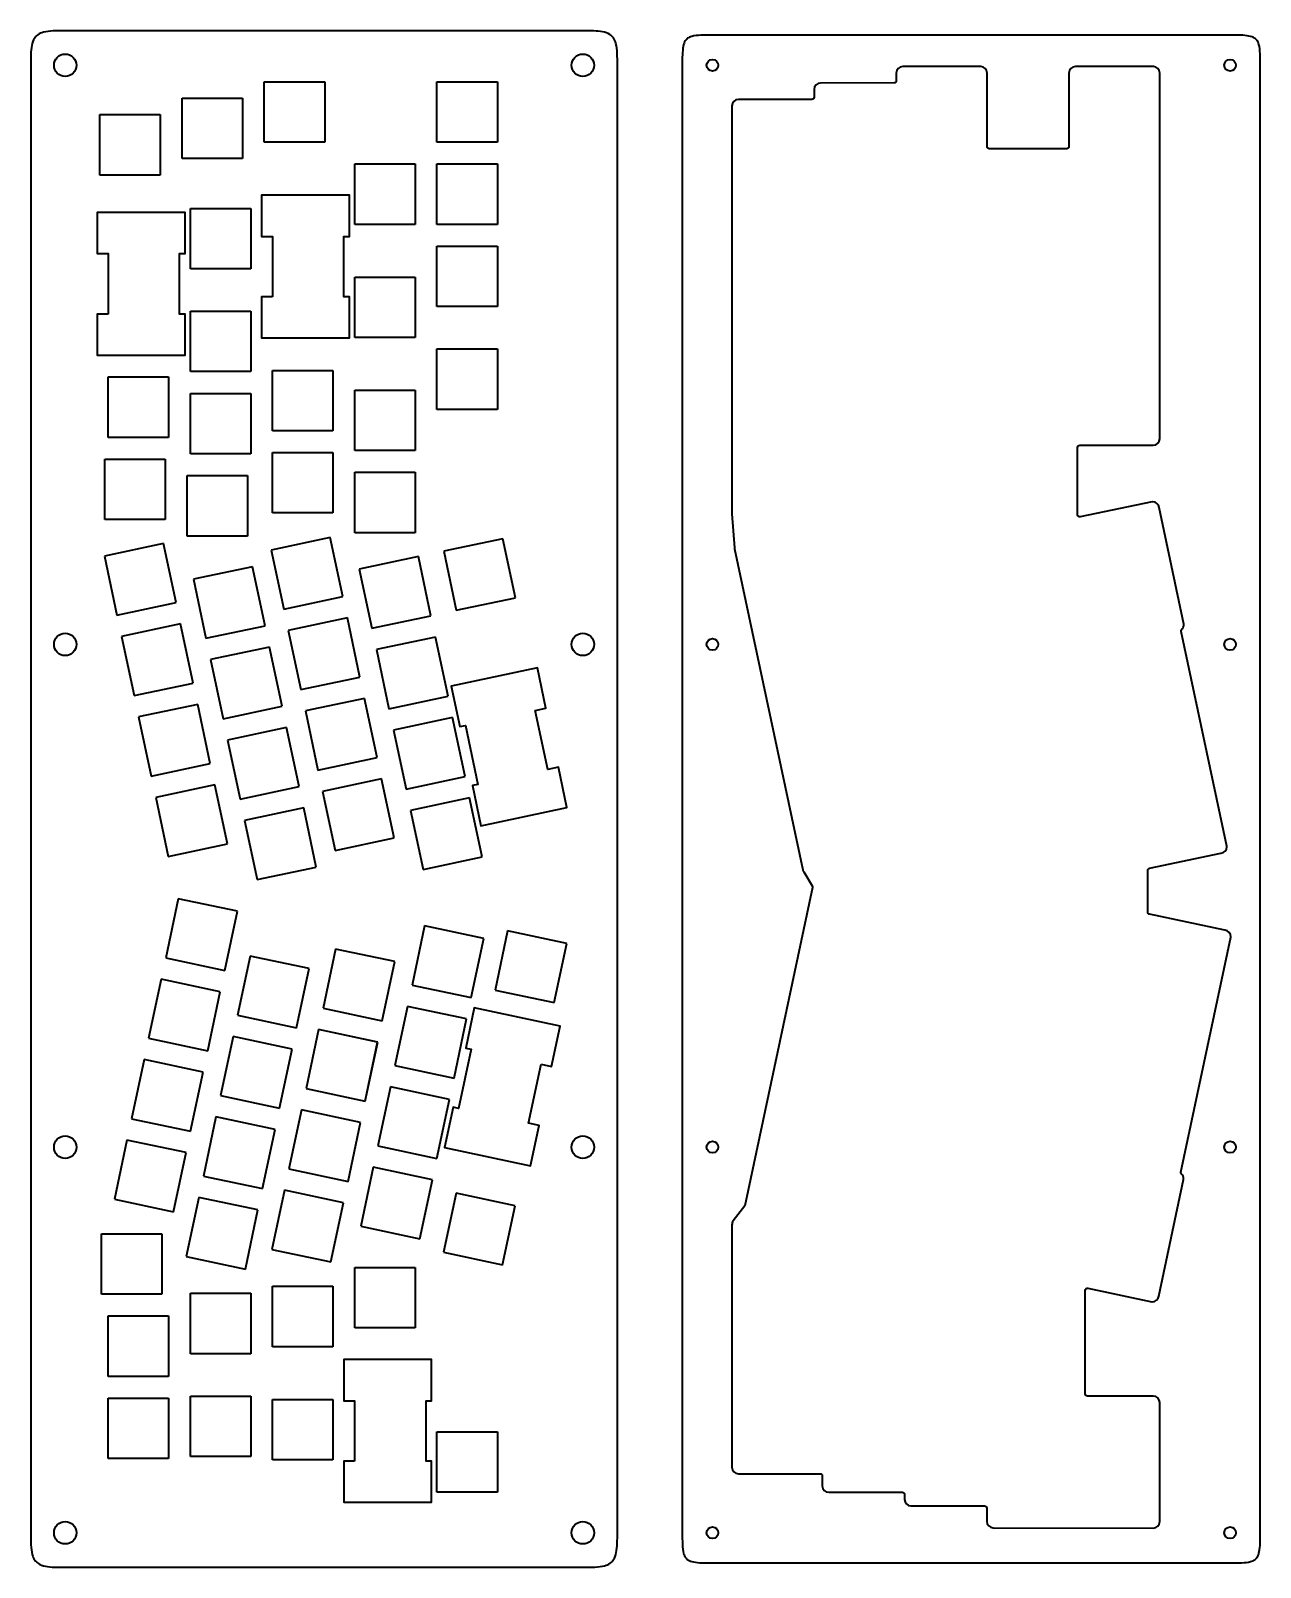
# Model space of a CAD drawing. Header units: millimetres. Extents: x -143 to 594, y -331 to 29.
# Drawn here: x 309 to 593.9, y -329.2 to 26.8 of the extents above; entities that cross this region are included whole.
import ezdxf

# ---------------------------------------------------------------- set-up
doc = ezdxf.new("R2010")
doc.units = ezdxf.units.MM
doc.header["$MEASUREMENT"] = 0
doc.layers.add('mount', color=7, linetype='Continuous', lineweight=0)
doc.layers.add('top', color=7, linetype='Continuous', lineweight=0)

# ---------------------------------------------------------------- blocks, each defined once
blk = doc.blocks.new('Block_12')
at = {"layer": 'mount', "color": 250, "lineweight": 35, "true_color": 0x231815}
for centre in [(316.97, 18.77), (436.93, 18.77), (316.97, -115.4), (436.93, -115.4), (316.97, -231.88), (436.93, -231.88), (316.97, -321.23), (436.93, -321.23)]:
    blk.add_circle(centre, 2.6, dxfattribs=at)
blk = doc.blocks.new('Block_13')
at = {"layer": 'mount', "color": 250, "lineweight": 35, "true_color": 0x231815}
for centre in [(316.97, 18.77), (436.93, 18.77), (316.97, -115.4), (436.93, -115.4), (316.97, -231.88), (436.93, -231.88), (316.97, -321.23), (436.93, -321.23)]:
    blk.add_circle(centre, 2.6, dxfattribs=at)
blk = doc.blocks.new('Block_15')
at = {"layer": 'mount', "color": 250, "lineweight": 35, "true_color": 0x231815}
for points in [[(365.01, -34.88), (362.49, -34.88), (362.49, -44.41), (382.86, -44.41), (382.86, -34.88), (381.56, -34.88), (381.56, -20.88), (382.86, -20.88), (382.86, -11.36), (362.49, -11.36), (362.49, -20.88), (365.01, -20.88)], [(326.92, -38.86), (324.4, -38.86), (324.4, -48.39), (344.77, -48.39), (344.77, -38.86), (343.47, -38.86), (343.47, -24.86), (344.77, -24.86), (344.78, -15.34), (324.4, -15.34), (324.4, -24.86), (326.92, -24.86)], [(425.89, -130.71), (428.36, -130.19), (426.38, -120.87), (406.44, -125.11), (408.42, -134.43), (409.7, -134.16), (412.61, -147.85), (411.33, -148.12), (413.31, -157.44), (433.25, -153.2), (431.27, -143.88), (428.8, -144.41)], [(427.23, -212.66), (429.7, -213.18), (431.68, -203.87), (411.75, -199.63), (409.77, -208.95), (411.04, -209.22), (408.13, -222.91), (406.86, -222.64), (404.87, -231.96), (424.81, -236.19), (426.79, -226.88), (424.32, -226.35)], [(384.04, -304.63), (381.52, -304.63), (381.51, -314.16), (401.89, -314.16), (401.89, -304.63), (400.59, -304.63), (400.59, -290.63), (401.89, -290.63), (401.89, -281.11), (381.52, -281.11), (381.52, -290.63), (384.04, -290.63)]]:
    blk.add_lwpolyline(points, close=True, dxfattribs=at)
blk = doc.blocks.new('Block_16')
at = {"layer": 'mount', "color": 250, "lineweight": 35, "true_color": 0x231815}
for p, q in [((363.1, 0.95), (363.1, 14.95)), ((363.1, 14.95), (377.1, 14.95)), ((377.1, 14.95), (377.1, 0.95)), ((403.11, 0.95), (403.11, 14.95)), ((403.11, 14.95), (417.11, 14.95)), ((417.11, 14.95), (417.11, 0.95)), ((344.05, -2.86), (344.05, 11.14)), ((344.05, 11.14), (358.05, 11.14)), ((358.05, 11.14), (358.05, -2.86)), ((325, -6.67), (325, 7.33)), ((325, 7.33), (339, 7.33)), ((339, 7.33), (339, -6.67)), ((377.1, 0.95), (363.1, 0.95)), ((417.11, 0.95), (403.11, 0.95)), ((358.05, -2.86), (344.05, -2.86)), ((339, -6.67), (325, -6.67)), ((384.06, -18.1), (384.06, -4.1)), ((384.06, -4.1), (398.06, -4.1)), ((398.06, -4.1), (398.06, -18.1)), ((403.11, -18.1), (403.11, -4.1)), ((403.11, -4.1), (417.11, -4.1)), ((417.11, -4.1), (417.11, -18.1)), ((345.96, -28.38), (345.96, -14.39)), ((345.96, -14.39), (359.96, -14.39)), ((359.96, -14.39), (359.96, -28.38)), ((398.06, -18.1), (384.06, -18.1)), ((417.11, -18.1), (403.11, -18.1)), ((403.11, -37.15), (403.11, -23.15)), ((403.11, -23.15), (417.11, -23.15)), ((417.11, -23.15), (417.11, -37.15)), ((359.96, -28.38), (345.96, -28.38)), ((384.06, -44.29), (384.06, -30.29)), ((384.06, -30.29), (398.06, -30.29)), ((398.06, -30.29), (398.06, -44.29)), ((345.96, -52.2), (345.96, -38.2)), ((345.96, -38.2), (359.96, -38.2)), ((359.96, -38.2), (359.96, -52.2)), ((417.11, -37.15), (403.11, -37.15)), ((398.06, -44.29), (384.06, -44.29)), ((403.11, -60.96), (403.11, -46.96)), ((403.11, -46.96), (417.11, -46.96)), ((417.11, -46.96), (417.11, -60.96)), ((359.96, -52.2), (345.96, -52.2)), ((365.01, -65.91), (365.01, -51.91)), ((365.01, -51.91), (379.01, -51.91)), ((379.01, -51.91), (379.01, -65.91)), ((326.91, -67.44), (326.91, -53.44)), ((326.91, -53.44), (340.91, -53.44)), ((340.91, -53.44), (340.91, -67.44)), ((384.06, -70.49), (384.06, -56.48)), ((384.06, -56.48), (398.06, -56.48)), ((398.06, -56.48), (398.06, -70.49)), ((345.96, -71.25), (345.96, -57.25)), ((345.96, -57.25), (359.96, -57.25)), ((359.96, -57.25), (359.96, -71.25)), ((417.11, -60.96), (403.11, -60.96)), ((340.91, -67.44), (326.91, -67.44)), ((379.01, -65.91), (365.01, -65.91)), ((365.01, -84.96), (365.01, -70.96)), ((365.01, -70.96), (379.01, -70.96)), ((379.01, -70.96), (379.01, -84.96)), ((398.06, -70.49), (384.06, -70.49)), ((326.14, -86.49), (326.14, -72.49)), ((326.14, -72.49), (340.14, -72.49)), ((340.14, -72.49), (340.14, -86.49)), ((359.96, -71.25), (345.96, -71.25)), ((345.19, -90.3), (345.19, -76.3)), ((345.19, -76.3), (359.19, -76.3)), ((359.19, -76.3), (359.19, -90.3)), ((384.06, -89.54), (384.06, -75.53)), ((384.06, -75.53), (398.06, -75.53)), ((398.06, -75.53), (398.06, -89.54)), ((379.01, -84.96), (365.01, -84.96)), ((340.14, -86.49), (326.14, -86.49)), ((359.19, -90.3), (345.19, -90.3)), ((398.06, -89.54), (384.06, -89.54)), ((325.38, -265.94), (325.38, -251.94)), ((325.38, -251.94), (339.38, -251.94)), ((339.38, -251.94), (339.38, -265.94)), ((384.06, -273.75), (384.06, -259.75)), ((384.06, -259.75), (398.06, -259.75)), ((398.06, -259.75), (398.06, -273.75)), ((339.38, -265.94), (325.38, -265.94)), ((345.96, -279.75), (345.96, -265.75)), ((345.96, -265.75), (359.96, -265.75)), ((359.96, -265.75), (359.96, -279.75)), ((365.01, -278.13), (365.01, -264.13)), ((365.01, -264.13), (379.01, -264.13)), ((379.01, -264.13), (379.01, -278.13)), ((326.91, -284.99), (326.91, -270.99)), ((326.91, -270.99), (340.91, -270.99)), ((340.91, -270.99), (340.91, -284.99)), ((398.06, -273.75), (384.06, -273.75)), ((359.96, -279.75), (345.96, -279.75)), ((379.01, -278.13), (365.01, -278.13)), ((340.91, -284.99), (326.91, -284.99)), ((326.91, -304.04), (326.91, -290.04)), ((326.91, -290.04), (340.91, -290.04)), ((340.91, -290.04), (340.91, -304.04)), ((345.96, -303.56), (345.96, -289.56)), ((345.96, -289.56), (359.96, -289.56)), ((359.96, -289.56), (359.96, -303.56)), ((365.01, -304.32), (365.01, -290.32)), ((365.01, -290.32), (379.01, -290.32)), ((379.01, -290.32), (379.01, -304.32)), ((403.11, -311.85), (403.11, -297.85)), ((403.11, -297.85), (417.11, -297.85)), ((417.11, -297.85), (417.11, -311.85)), ((340.91, -304.04), (326.91, -304.04)), ((359.96, -303.56), (345.96, -303.56)), ((379.01, -304.32), (365.01, -304.32)), ((417.11, -311.85), (403.11, -311.85))]:
    blk.add_line(p, q, dxfattribs=at)
blk = doc.blocks.new('Block_17')
at = {"layer": 'mount', "color": 250, "lineweight": 35, "true_color": 0x231815}
for p, q in [((343.17, -174.34), (340.25, -188.04)), ((356.86, -177.25), (343.17, -174.34)), ((353.95, -190.95), (356.86, -177.25)), ((400.26, -180.63), (397.34, -194.33)), ((413.95, -183.54), (400.26, -180.63)), ((411.04, -197.24), (413.95, -183.54)), ((419.48, -181.8), (416.57, -195.49)), ((433.18, -184.71), (419.48, -181.8)), ((430.27, -198.4), (433.18, -184.71)), ((340.25, -188.04), (353.95, -190.95)), ((359.82, -187.62), (356.91, -201.31)), ((373.51, -190.53), (359.82, -187.62)), ((379.64, -185.99), (376.73, -199.68)), ((393.34, -188.9), (379.64, -185.99)), ((370.6, -204.22), (373.51, -190.53)), ((390.43, -202.59), (393.34, -188.9)), ((339.2, -192.98), (336.29, -206.67)), ((352.9, -195.89), (339.2, -192.98)), ((397.34, -194.33), (411.04, -197.24)), ((416.57, -195.49), (430.27, -198.4)), ((349.99, -209.58), (352.9, -195.89)), ((396.29, -199.27), (393.38, -212.96)), ((409.99, -202.18), (396.29, -199.27)), ((356.91, -201.31), (370.6, -204.22)), ((376.73, -199.68), (390.43, -202.59)), ((407.08, -215.87), (409.99, -202.18)), ((355.86, -206.25), (352.95, -219.95)), ((369.55, -209.16), (355.86, -206.25)), ((375.68, -204.62), (372.77, -218.32)), ((389.37, -207.53), (375.68, -204.62)), ((336.29, -206.67), (349.99, -209.58)), ((366.64, -222.86), (369.55, -209.16)), ((386.46, -221.23), (389.37, -207.53)), ((335.24, -211.61), (332.33, -225.3)), ((348.94, -214.52), (335.24, -211.61)), ((393.38, -212.96), (407.08, -215.87)), ((346.03, -228.21), (348.94, -214.52)), ((352.95, -219.95), (366.64, -222.86)), ((372.77, -218.32), (386.46, -221.23)), ((392.34, -217.9), (389.42, -231.6)), ((406.03, -220.81), (392.34, -217.9)), ((371.72, -223.26), (368.81, -236.95)), ((385.41, -226.17), (371.72, -223.26)), ((403.12, -234.51), (406.03, -220.81)), ((332.33, -225.3), (346.03, -228.21)), ((351.9, -224.89), (348.99, -238.58)), ((365.59, -227.8), (351.9, -224.89)), ((362.68, -241.49), (365.59, -227.8)), ((382.5, -239.86), (385.41, -226.17)), ((331.28, -230.24), (328.37, -243.94)), ((344.98, -233.15), (331.28, -230.24)), ((342.07, -246.85), (344.98, -233.15)), ((389.42, -231.6), (403.12, -234.51)), ((368.81, -236.95), (382.5, -239.86)), ((388.37, -236.53), (385.46, -250.23)), ((402.07, -239.44), (388.37, -236.53)), ((348.99, -238.58), (362.68, -241.49)), ((367.76, -241.89), (364.85, -255.58)), ((381.45, -244.8), (367.76, -241.89)), ((399.16, -253.14), (402.07, -239.44)), ((328.37, -243.94), (342.07, -246.85)), ((347.94, -243.52), (345.03, -257.21)), ((361.63, -246.43), (347.94, -243.52)), ((378.54, -258.49), (381.45, -244.8)), ((407.54, -242.56), (404.63, -256.25)), ((421.24, -245.47), (407.54, -242.56)), ((418.33, -259.16), (421.24, -245.47)), ((358.72, -260.12), (361.63, -246.43)), ((385.46, -250.23), (399.16, -253.14)), ((364.85, -255.58), (378.54, -258.49)), ((404.63, -256.25), (418.33, -259.16)), ((345.03, -257.21), (358.72, -260.12))]:
    blk.add_line(p, q, dxfattribs=at)
blk = doc.blocks.new('Block_18')
at = {"layer": 'mount', "color": 250, "lineweight": 35, "true_color": 0x231815}
for p, q in [((339.74, -92.04), (326.05, -94.95)), ((342.65, -105.73), (339.74, -92.04)), ((378.4, -90.64), (364.7, -93.55)), ((381.31, -104.33), (378.4, -90.64)), ((418.38, -90.91), (404.68, -93.82)), ((421.29, -104.6), (418.38, -90.91)), ((326.05, -94.95), (328.96, -108.64)), ((364.7, -93.55), (367.61, -107.24)), ((398.81, -95.06), (385.12, -97.98)), ((401.72, -108.76), (398.81, -95.06)), ((404.68, -93.82), (407.6, -107.51)), ((360.36, -97.4), (346.66, -100.31)), ((363.27, -111.09), (360.36, -97.4)), ((385.12, -97.98), (388.03, -111.67)), ((346.66, -100.31), (349.57, -114)), ((328.96, -108.64), (342.65, -105.73)), ((367.61, -107.24), (381.31, -104.33)), ((407.6, -107.51), (421.29, -104.6)), ((382.36, -109.27), (368.66, -112.18)), ((385.27, -122.97), (382.36, -109.27)), ((388.03, -111.67), (401.72, -108.76)), ((343.7, -110.67), (330.01, -113.58)), ((330.01, -113.58), (332.92, -127.28)), ((346.61, -124.37), (343.7, -110.67)), ((349.57, -114), (363.27, -111.09)), ((368.66, -112.18), (371.57, -125.88)), ((402.77, -113.7), (389.08, -116.61)), ((405.68, -127.39), (402.77, -113.7)), ((364.32, -116.03), (350.62, -118.94)), ((367.23, -129.72), (364.32, -116.03)), ((389.08, -116.61), (391.99, -130.3)), ((350.62, -118.94), (353.53, -132.63)), ((332.92, -127.28), (346.61, -124.37)), ((371.57, -125.88), (385.27, -122.97)), ((386.32, -127.91), (372.62, -130.82)), ((389.23, -141.6), (386.32, -127.91)), ((391.99, -130.3), (405.68, -127.39)), ((347.66, -129.31), (333.97, -132.22)), ((350.57, -143), (347.66, -129.31)), ((353.53, -132.63), (367.23, -129.72)), ((372.62, -130.82), (375.54, -144.51)), ((333.97, -132.22), (336.88, -145.91)), ((368.28, -134.66), (354.58, -137.57)), ((371.19, -148.36), (368.28, -134.66)), ((406.73, -132.33), (393.04, -135.24)), ((393.04, -135.24), (395.95, -148.94)), ((409.65, -146.03), (406.73, -132.33)), ((354.58, -137.57), (357.5, -151.27)), ((375.54, -144.51), (389.23, -141.6)), ((336.88, -145.91), (350.57, -143)), ((351.62, -147.94), (337.93, -150.85)), ((354.54, -161.64), (351.62, -147.94)), ((357.5, -151.27), (371.19, -148.36)), ((390.28, -146.54), (376.59, -149.45)), ((376.59, -149.45), (379.5, -163.15)), ((393.19, -160.24), (390.28, -146.54)), ((395.95, -148.94), (409.65, -146.03)), ((337.93, -150.85), (340.84, -164.55)), ((410.69, -150.97), (397, -153.88)), ((413.6, -164.66), (410.69, -150.97)), ((372.24, -153.3), (358.55, -156.21)), ((358.55, -156.21), (361.46, -169.9)), ((375.15, -166.99), (372.24, -153.3)), ((397, -153.88), (399.91, -167.57)), ((340.84, -164.55), (354.54, -161.64)), ((379.5, -163.15), (393.19, -160.24)), ((361.46, -169.9), (375.15, -166.99)), ((399.91, -167.57), (413.6, -164.66))]:
    blk.add_line(p, q, dxfattribs=at)
blk = doc.blocks.new('Block_14')
at = {"layer": 'mount'}
for name in ['Block_16', 'Block_15', 'Block_18', 'Block_17']:
    blk.add_blockref(name, (0, 0), dxfattribs=at)
blk = doc.blocks.new('Block_20')
at = {"layer": 'mount', "color": 250, "lineweight": 35, "true_color": 0x231815}
for points in [[(365.01, -34.88), (362.49, -34.88), (362.49, -44.41), (382.86, -44.41), (382.86, -34.88), (381.56, -34.88), (381.56, -20.88), (382.86, -20.88), (382.86, -11.36), (362.49, -11.36), (362.49, -20.88), (365.01, -20.88)], [(326.92, -38.86), (324.4, -38.86), (324.4, -48.39), (344.77, -48.39), (344.77, -38.86), (343.47, -38.86), (343.47, -24.86), (344.77, -24.86), (344.78, -15.34), (324.4, -15.34), (324.4, -24.86), (326.92, -24.86)], [(425.89, -130.71), (428.36, -130.19), (426.38, -120.87), (406.44, -125.11), (408.42, -134.43), (409.7, -134.16), (412.61, -147.85), (411.33, -148.12), (413.31, -157.44), (433.25, -153.2), (431.27, -143.88), (428.8, -144.41)], [(427.23, -212.66), (429.7, -213.18), (431.68, -203.87), (411.75, -199.63), (409.77, -208.95), (411.04, -209.22), (408.13, -222.91), (406.86, -222.64), (404.87, -231.96), (424.81, -236.19), (426.79, -226.88), (424.32, -226.35)], [(384.04, -304.63), (381.52, -304.63), (381.52, -314.16), (401.89, -314.16), (401.89, -304.63), (400.59, -304.63), (400.59, -290.63), (401.89, -290.63), (401.89, -281.11), (381.52, -281.11), (381.52, -290.63), (384.04, -290.63)]]:
    blk.add_lwpolyline(points, close=True, dxfattribs=at)
blk = doc.blocks.new('Block_21')
at = {"layer": 'mount', "color": 250, "lineweight": 35, "true_color": 0x231815}
for p, q in [((363.1, 0.95), (363.1, 14.95)), ((363.1, 14.95), (377.1, 14.95)), ((377.1, 14.95), (377.1, 0.95)), ((403.11, 0.95), (403.11, 14.95)), ((403.11, 14.95), (417.11, 14.95)), ((417.11, 14.95), (417.11, 0.95)), ((344.05, -2.86), (344.05, 11.14)), ((344.05, 11.14), (358.05, 11.14)), ((358.05, 11.14), (358.05, -2.86)), ((325, -6.67), (325, 7.33)), ((325, 7.33), (339, 7.33)), ((339, 7.33), (339, -6.67)), ((377.1, 0.95), (363.1, 0.95)), ((417.11, 0.95), (403.11, 0.95)), ((358.05, -2.86), (344.05, -2.86)), ((339, -6.67), (325, -6.67)), ((384.06, -18.1), (384.06, -4.1)), ((384.06, -4.1), (398.06, -4.1)), ((398.06, -4.1), (398.06, -18.1)), ((403.11, -18.1), (403.11, -4.1)), ((403.11, -4.1), (417.11, -4.1)), ((417.11, -4.1), (417.11, -18.1)), ((345.96, -28.38), (345.96, -14.39)), ((345.96, -14.39), (359.96, -14.39)), ((359.96, -14.39), (359.96, -28.38)), ((398.06, -18.1), (384.06, -18.1)), ((417.11, -18.1), (403.11, -18.1)), ((403.11, -37.15), (403.11, -23.15)), ((403.11, -23.15), (417.11, -23.15)), ((417.11, -23.15), (417.11, -37.15)), ((359.96, -28.38), (345.96, -28.38)), ((384.06, -44.29), (384.06, -30.29)), ((384.06, -30.29), (398.06, -30.29)), ((398.06, -30.29), (398.06, -44.29)), ((345.96, -52.2), (345.96, -38.2)), ((345.96, -38.2), (359.96, -38.2)), ((359.96, -38.2), (359.96, -52.2)), ((417.11, -37.15), (403.11, -37.15)), ((398.06, -44.29), (384.06, -44.29)), ((403.11, -60.96), (403.11, -46.96)), ((403.11, -46.96), (417.11, -46.96)), ((417.11, -46.96), (417.11, -60.96)), ((359.96, -52.2), (345.96, -52.2)), ((365.01, -65.91), (365.01, -51.91)), ((365.01, -51.91), (379.01, -51.91)), ((379.01, -51.91), (379.01, -65.91)), ((326.91, -67.44), (326.91, -53.44)), ((326.91, -53.44), (340.91, -53.44)), ((340.91, -53.44), (340.91, -67.44)), ((384.06, -70.49), (384.06, -56.48)), ((384.06, -56.48), (398.06, -56.48)), ((398.06, -56.48), (398.06, -70.49)), ((345.96, -71.25), (345.96, -57.25)), ((345.96, -57.25), (359.96, -57.25)), ((359.96, -57.25), (359.96, -71.25)), ((417.11, -60.96), (403.11, -60.96)), ((340.91, -67.44), (326.91, -67.44)), ((379.01, -65.91), (365.01, -65.91)), ((365.01, -84.96), (365.01, -70.96)), ((365.01, -70.96), (379.01, -70.96)), ((379.01, -70.96), (379.01, -84.96)), ((398.06, -70.49), (384.06, -70.49)), ((326.14, -86.49), (326.14, -72.49)), ((326.14, -72.49), (340.14, -72.49)), ((340.14, -72.49), (340.14, -86.49)), ((359.96, -71.25), (345.96, -71.25)), ((345.19, -90.3), (345.19, -76.3)), ((345.19, -76.3), (359.19, -76.3)), ((359.19, -76.3), (359.19, -90.3)), ((384.06, -89.54), (384.06, -75.53)), ((384.06, -75.53), (398.06, -75.53)), ((398.06, -75.53), (398.06, -89.54)), ((379.01, -84.96), (365.01, -84.96)), ((340.14, -86.49), (326.14, -86.49)), ((359.19, -90.3), (345.19, -90.3)), ((398.06, -89.54), (384.06, -89.54)), ((325.38, -265.94), (325.38, -251.94)), ((325.38, -251.94), (339.38, -251.94)), ((339.38, -251.94), (339.38, -265.94)), ((384.06, -273.75), (384.06, -259.75)), ((384.06, -259.75), (398.06, -259.75)), ((398.06, -259.75), (398.06, -273.75)), ((339.38, -265.94), (325.38, -265.94)), ((345.96, -279.75), (345.96, -265.75)), ((345.96, -265.75), (359.96, -265.75)), ((359.96, -265.75), (359.96, -279.75)), ((365.01, -278.13), (365.01, -264.13)), ((365.01, -264.13), (379.01, -264.13)), ((379.01, -264.13), (379.01, -278.13)), ((326.91, -284.99), (326.91, -270.99)), ((326.91, -270.99), (340.91, -270.99)), ((340.91, -270.99), (340.91, -284.99)), ((398.06, -273.75), (384.06, -273.75)), ((359.96, -279.75), (345.96, -279.75)), ((379.01, -278.13), (365.01, -278.13)), ((340.91, -284.99), (326.91, -284.99)), ((326.91, -304.04), (326.91, -290.04)), ((326.91, -290.04), (340.91, -290.04)), ((340.91, -290.04), (340.91, -304.04)), ((345.96, -303.56), (345.96, -289.56)), ((345.96, -289.56), (359.96, -289.56)), ((359.96, -289.56), (359.96, -303.56)), ((365.01, -304.32), (365.01, -290.32)), ((365.01, -290.32), (379.01, -290.32)), ((379.01, -290.32), (379.01, -304.32)), ((403.11, -311.85), (403.11, -297.85)), ((403.11, -297.85), (417.11, -297.85)), ((417.11, -297.85), (417.11, -311.85)), ((340.91, -304.04), (326.91, -304.04)), ((359.96, -303.56), (345.96, -303.56)), ((379.01, -304.32), (365.01, -304.32)), ((417.11, -311.85), (403.11, -311.85))]:
    blk.add_line(p, q, dxfattribs=at)
blk = doc.blocks.new('Block_22')
at = {"layer": 'mount', "color": 250, "lineweight": 35, "true_color": 0x231815}
for p, q in [((343.17, -174.34), (340.25, -188.04)), ((356.86, -177.25), (343.17, -174.34)), ((353.95, -190.95), (356.86, -177.25)), ((400.26, -180.63), (397.34, -194.33)), ((413.95, -183.54), (400.26, -180.63)), ((411.04, -197.24), (413.95, -183.54)), ((419.48, -181.8), (416.57, -195.49)), ((433.18, -184.71), (419.48, -181.8)), ((430.27, -198.4), (433.18, -184.71)), ((340.25, -188.04), (353.95, -190.95)), ((359.82, -187.62), (356.91, -201.31)), ((373.51, -190.53), (359.82, -187.62)), ((379.64, -185.99), (376.73, -199.68)), ((393.34, -188.9), (379.64, -185.99)), ((370.6, -204.22), (373.51, -190.53)), ((390.43, -202.59), (393.34, -188.9)), ((339.2, -192.98), (336.29, -206.67)), ((352.9, -195.89), (339.2, -192.98)), ((397.34, -194.33), (411.04, -197.24)), ((416.57, -195.49), (430.27, -198.4)), ((349.99, -209.58), (352.9, -195.89)), ((396.29, -199.27), (393.38, -212.96)), ((409.99, -202.18), (396.29, -199.27)), ((356.91, -201.31), (370.6, -204.22)), ((376.73, -199.68), (390.43, -202.59)), ((407.08, -215.87), (409.99, -202.18)), ((355.86, -206.25), (352.95, -219.95)), ((369.55, -209.16), (355.86, -206.25)), ((375.68, -204.62), (372.77, -218.32)), ((389.38, -207.53), (375.68, -204.62)), ((336.29, -206.67), (349.99, -209.58)), ((366.64, -222.86), (369.55, -209.16)), ((386.46, -221.23), (389.38, -207.53)), ((335.24, -211.61), (332.33, -225.3)), ((348.94, -214.52), (335.24, -211.61)), ((393.38, -212.96), (407.08, -215.87)), ((346.03, -228.21), (348.94, -214.52)), ((352.95, -219.95), (366.64, -222.86)), ((372.77, -218.32), (386.46, -221.23)), ((392.34, -217.9), (389.42, -231.6)), ((406.03, -220.81), (392.34, -217.9)), ((371.72, -223.26), (368.81, -236.95)), ((385.41, -226.17), (371.72, -223.26)), ((403.12, -234.51), (406.03, -220.81)), ((332.33, -225.3), (346.03, -228.21)), ((351.9, -224.89), (348.99, -238.58)), ((365.59, -227.8), (351.9, -224.89)), ((362.68, -241.49), (365.59, -227.8)), ((382.5, -239.86), (385.41, -226.17)), ((331.28, -230.24), (328.37, -243.94)), ((344.98, -233.15), (331.28, -230.24)), ((342.07, -246.85), (344.98, -233.15)), ((389.42, -231.6), (403.12, -234.51)), ((368.81, -236.95), (382.5, -239.86)), ((388.37, -236.53), (385.46, -250.23)), ((402.07, -239.44), (388.37, -236.53)), ((348.99, -238.58), (362.68, -241.49)), ((367.76, -241.89), (364.85, -255.58)), ((381.45, -244.8), (367.76, -241.89)), ((399.16, -253.14), (402.07, -239.44)), ((328.37, -243.94), (342.07, -246.85)), ((347.94, -243.52), (345.03, -257.21)), ((361.63, -246.43), (347.94, -243.52)), ((378.54, -258.49), (381.45, -244.8)), ((407.54, -242.56), (404.63, -256.25)), ((421.24, -245.47), (407.54, -242.56)), ((418.33, -259.16), (421.24, -245.47)), ((358.72, -260.12), (361.63, -246.43)), ((385.46, -250.23), (399.16, -253.14)), ((364.85, -255.58), (378.54, -258.49)), ((404.63, -256.25), (418.33, -259.16)), ((345.03, -257.21), (358.72, -260.12))]:
    blk.add_line(p, q, dxfattribs=at)
blk = doc.blocks.new('Block_23')
at = {"layer": 'mount', "color": 250, "lineweight": 35, "true_color": 0x231815}
for p, q in [((339.74, -92.04), (326.05, -94.95)), ((342.65, -105.73), (339.74, -92.04)), ((378.4, -90.64), (364.7, -93.55)), ((381.31, -104.33), (378.4, -90.64)), ((418.38, -90.91), (404.68, -93.82)), ((421.29, -104.6), (418.38, -90.91)), ((326.05, -94.95), (328.96, -108.64)), ((364.7, -93.55), (367.61, -107.24)), ((398.81, -95.06), (385.12, -97.98)), ((401.72, -108.76), (398.81, -95.06)), ((404.68, -93.82), (407.6, -107.51)), ((360.36, -97.4), (346.66, -100.31)), ((363.27, -111.09), (360.36, -97.4)), ((385.12, -97.98), (388.03, -111.67)), ((346.66, -100.31), (349.57, -114)), ((328.96, -108.64), (342.65, -105.73)), ((367.61, -107.24), (381.31, -104.33)), ((407.6, -107.51), (421.29, -104.6)), ((382.36, -109.27), (368.66, -112.18)), ((385.27, -122.97), (382.36, -109.27)), ((388.03, -111.67), (401.72, -108.76)), ((343.7, -110.67), (330.01, -113.58)), ((330.01, -113.58), (332.92, -127.28)), ((346.61, -124.37), (343.7, -110.67)), ((349.57, -114), (363.27, -111.09)), ((368.66, -112.18), (371.57, -125.88)), ((402.77, -113.7), (389.08, -116.61)), ((405.68, -127.39), (402.77, -113.7)), ((364.32, -116.03), (350.62, -118.94)), ((367.23, -129.72), (364.32, -116.03)), ((389.08, -116.61), (391.99, -130.3)), ((350.62, -118.94), (353.53, -132.63)), ((332.92, -127.28), (346.61, -124.37)), ((371.57, -125.88), (385.27, -122.97)), ((386.32, -127.91), (372.62, -130.82)), ((389.23, -141.6), (386.32, -127.91)), ((391.99, -130.3), (405.68, -127.39)), ((347.66, -129.31), (333.97, -132.22)), ((350.57, -143), (347.66, -129.31)), ((353.53, -132.63), (367.23, -129.72)), ((372.62, -130.82), (375.54, -144.51)), ((333.97, -132.22), (336.88, -145.91)), ((368.28, -134.66), (354.58, -137.57)), ((371.19, -148.36), (368.28, -134.66)), ((406.73, -132.33), (393.04, -135.24)), ((393.04, -135.24), (395.95, -148.94)), ((409.65, -146.03), (406.73, -132.33)), ((354.58, -137.57), (357.5, -151.27)), ((375.54, -144.51), (389.23, -141.6)), ((336.88, -145.91), (350.57, -143)), ((351.63, -147.94), (337.93, -150.85)), ((354.54, -161.64), (351.63, -147.94)), ((357.5, -151.27), (371.19, -148.36)), ((390.28, -146.54), (376.59, -149.45)), ((376.59, -149.45), (379.5, -163.15)), ((393.19, -160.24), (390.28, -146.54)), ((395.95, -148.94), (409.65, -146.03)), ((337.93, -150.85), (340.84, -164.55)), ((410.69, -150.97), (397, -153.88)), ((413.61, -164.66), (410.69, -150.97)), ((372.24, -153.3), (358.55, -156.21)), ((358.55, -156.21), (361.46, -169.9)), ((375.15, -166.99), (372.24, -153.3)), ((397, -153.88), (399.91, -167.57)), ((340.84, -164.55), (354.54, -161.64)), ((379.5, -163.15), (393.19, -160.24)), ((361.46, -169.9), (375.15, -166.99)), ((399.91, -167.57), (413.61, -164.66))]:
    blk.add_line(p, q, dxfattribs=at)
blk = doc.blocks.new('Block_19')
at = {"layer": 'mount'}
for name in ['Block_21', 'Block_20', 'Block_23', 'Block_22']:
    blk.add_blockref(name, (0, 0), dxfattribs=at)
blk = doc.blocks.new('Block_24')
at = {"layer": 'top', "color": 250, "lineweight": 35, "true_color": 0x231815}
for centre in [(466.97, 18.77), (586.93, 18.77), (466.97, -115.4), (586.93, -115.4), (466.97, -231.88), (586.93, -231.88), (466.97, -321.23), (586.93, -321.23)]:
    blk.add_circle(centre, 1.35, dxfattribs=at)
blk = doc.blocks.new('Block_25')
at = {"layer": 'top', "color": 250, "lineweight": 35, "true_color": 0x231815}
for centre in [(466.97, 18.77), (586.93, 18.77), (466.97, -115.4), (586.93, -115.4), (466.97, -231.88), (586.93, -231.88), (466.97, -321.23), (586.93, -321.23)]:
    blk.add_circle(centre, 1.35, dxfattribs=at)

msp = doc.modelspace()

# ---------------------------------------------------------------- linework, layer by layer
at = {"layer": 'mount', "color": 250, "lineweight": 35, "true_color": 0x231815}
msp.add_open_spline([(444.93, -321.23), (444.93, -323.01), (444.93, -324.55), (444.68, -325.79), (444.55, -326.47), (444.35, -327.01), (444.07, -327.44), (443.86, -327.78), (443.58, -328.07), (443.26, -328.3), (442.9, -328.54), (442.48, -328.73), (441.96, -328.87), (440.66, -329.23), (438.93, -329.23), (436.93, -329.23), (436.93, -329.23), (316.97, -329.23), (316.97, -329.23), (315.18, -329.23), (313.64, -329.23), (312.4, -328.98), (311.72, -328.84), (311.18, -328.64), (310.75, -328.37), (310.41, -328.15), (310.12, -327.88), (309.89, -327.55), (309.65, -327.2), (309.46, -326.78), (309.32, -326.26), (308.97, -324.95), (308.97, -323.22), (308.97, -321.23), (308.97, -321.23), (308.97, 18.77), (308.97, 18.77), (308.97, 20.56), (308.97, 22.1), (309.21, 23.34), (309.35, 24.02), (309.55, 24.56), (309.82, 24.99), (310.04, 25.33), (310.31, 25.62), (310.64, 25.85), (310.99, 26.09), (311.42, 26.28), (311.93, 26.42), (313.24, 26.77), (314.97, 26.77), (316.97, 26.77), (316.97, 26.77), (436.93, 26.77), (436.93, 26.77), (438.72, 26.77), (440.26, 26.77), (441.5, 26.53), (442.17, 26.39), (442.71, 26.19), (443.15, 25.92), (443.49, 25.7), (443.78, 25.43), (444, 25.1), (444.25, 24.75), (444.44, 24.32), (444.58, 23.81), (444.93, 22.5), (444.93, 20.77), (444.93, 18.77), (444.93, 18.77), (444.93, -321.23), (444.93, -321.23)], degree=3, knots=[0, 0, 0, 0, 1, 1, 1, 2, 2, 2, 3, 3, 3, 4, 4, 4, 5, 5, 5, 6, 6, 6, 7, 7, 7, 8, 8, 8, 9, 9, 9, 10, 10, 10, 11, 11, 11, 12, 12, 12, 13, 13, 13, 14, 14, 14, 15, 15, 15, 16, 16, 16, 17, 17, 17, 18, 18, 18, 19, 19, 19, 20, 20, 20, 21, 21, 21, 22, 22, 22, 23, 23, 23, 24, 24, 24, 24], dxfattribs=at)
msp.add_open_spline([(444.93, -321.23), (444.93, -323.01), (444.93, -324.55), (444.68, -325.79), (444.55, -326.47), (444.35, -327.01), (444.07, -327.44), (443.86, -327.78), (443.58, -328.07), (443.26, -328.3), (442.9, -328.54), (442.48, -328.73), (441.96, -328.87), (440.66, -329.23), (438.93, -329.23), (436.93, -329.23), (436.93, -329.23), (316.97, -329.23), (316.97, -329.23), (315.18, -329.23), (313.64, -329.23), (312.4, -328.98), (311.72, -328.84), (311.18, -328.64), (310.75, -328.37), (310.41, -328.15), (310.12, -327.88), (309.89, -327.55), (309.65, -327.2), (309.46, -326.78), (309.32, -326.26), (308.97, -324.95), (308.97, -323.22), (308.97, -321.23), (308.97, -321.23), (308.97, 18.77), (308.97, 18.77), (308.97, 20.56), (308.97, 22.1), (309.21, 23.34), (309.35, 24.02), (309.55, 24.56), (309.82, 24.99), (310.04, 25.33), (310.31, 25.62), (310.64, 25.85), (310.99, 26.09), (311.42, 26.28), (311.93, 26.42), (313.24, 26.77), (314.97, 26.77), (316.97, 26.77), (316.97, 26.77), (436.93, 26.77), (436.93, 26.77), (438.72, 26.77), (440.26, 26.77), (441.5, 26.53), (442.17, 26.39), (442.71, 26.19), (443.15, 25.92), (443.49, 25.7), (443.78, 25.43), (444, 25.1), (444.25, 24.75), (444.44, 24.32), (444.58, 23.81), (444.93, 22.5), (444.93, 20.77), (444.93, 18.77), (444.93, 18.77), (444.93, -321.23), (444.93, -321.23)], degree=3, knots=[0, 0, 0, 0, 1, 1, 1, 2, 2, 2, 3, 3, 3, 4, 4, 4, 5, 5, 5, 6, 6, 6, 7, 7, 7, 8, 8, 8, 9, 9, 9, 10, 10, 10, 11, 11, 11, 12, 12, 12, 13, 13, 13, 14, 14, 14, 15, 15, 15, 16, 16, 16, 17, 17, 17, 18, 18, 18, 19, 19, 19, 20, 20, 20, 21, 21, 21, 22, 22, 22, 23, 23, 23, 24, 24, 24, 24], dxfattribs=at)
at = {"layer": 'top', "color": 250, "lineweight": 35, "true_color": 0x231815}
for points, knots in [([(593.93, -321.23), (593.93, -322.96), (593.93, -324.45), (593.7, -325.6), (593.59, -326.15), (593.44, -326.58), (593.23, -326.91), (593.09, -327.13), (592.9, -327.32), (592.69, -327.48), (592.43, -327.65), (592.11, -327.8), (591.7, -327.91), (590.52, -328.23), (588.86, -328.23), (586.93, -328.23), (586.93, -328.23), (466.97, -328.23), (466.97, -328.23), (465.23, -328.23), (463.74, -328.23), (462.6, -328), (462.04, -327.89), (461.61, -327.73), (461.29, -327.52), (461.06, -327.38), (460.87, -327.2), (460.72, -326.98), (460.54, -326.72), (460.4, -326.4), (460.29, -326), (459.97, -324.82), (459.97, -323.15), (459.97, -321.23), (459.97, -321.23), (459.97, 18.77), (459.97, 18.77), (459.97, 20.51), (459.97, 22), (460.19, 23.15), (460.3, 23.7), (460.46, 24.13), (460.67, 24.46), (460.81, 24.68), (461, 24.87), (461.21, 25.03), (461.47, 25.2), (461.79, 25.34), (462.2, 25.45), (463.37, 25.77), (465.04, 25.77), (466.97, 25.77), (466.97, 25.77), (586.93, 25.77), (586.93, 25.77), (588.66, 25.77), (590.16, 25.77), (591.3, 25.55), (591.86, 25.44), (592.28, 25.28), (592.61, 25.07), (592.84, 24.93), (593.03, 24.75), (593.18, 24.53), (593.36, 24.27), (593.5, 23.95), (593.61, 23.55), (593.93, 22.37), (593.93, 20.7), (593.93, 18.77), (593.93, 18.77), (593.93, -321.23), (593.93, -321.23)], [0, 0, 0, 0, 1, 1, 1, 2, 2, 2, 3, 3, 3, 4, 4, 4, 5, 5, 5, 6, 6, 6, 7, 7, 7, 8, 8, 8, 9, 9, 9, 10, 10, 10, 11, 11, 11, 12, 12, 12, 13, 13, 13, 14, 14, 14, 15, 15, 15, 16, 16, 16, 17, 17, 17, 18, 18, 18, 19, 19, 19, 20, 20, 20, 21, 21, 21, 22, 22, 22, 23, 23, 23, 24, 24, 24, 24]), ([(593.93, -321.23), (593.93, -322.96), (593.93, -324.45), (593.7, -325.6), (593.59, -326.15), (593.44, -326.58), (593.23, -326.91), (593.09, -327.13), (592.9, -327.32), (592.69, -327.48), (592.43, -327.65), (592.11, -327.8), (591.7, -327.91), (590.52, -328.23), (588.86, -328.23), (586.93, -328.23), (586.93, -328.23), (466.97, -328.23), (466.97, -328.23), (465.23, -328.23), (463.74, -328.23), (462.6, -328), (462.04, -327.89), (461.61, -327.73), (461.29, -327.52), (461.06, -327.38), (460.87, -327.2), (460.72, -326.98), (460.54, -326.72), (460.4, -326.4), (460.29, -326), (459.97, -324.82), (459.97, -323.15), (459.97, -321.23), (459.97, -321.23), (459.97, 18.77), (459.97, 18.77), (459.97, 20.51), (459.97, 22), (460.19, 23.15), (460.3, 23.7), (460.46, 24.13), (460.67, 24.46), (460.81, 24.68), (461, 24.87), (461.21, 25.03), (461.47, 25.2), (461.79, 25.34), (462.2, 25.45), (463.37, 25.77), (465.04, 25.77), (466.97, 25.77), (466.97, 25.77), (586.93, 25.77), (586.93, 25.77), (588.66, 25.77), (590.16, 25.77), (591.3, 25.55), (591.86, 25.44), (592.28, 25.28), (592.61, 25.07), (592.84, 24.93), (593.03, 24.75), (593.18, 24.53), (593.36, 24.27), (593.5, 23.95), (593.61, 23.55), (593.93, 22.37), (593.93, 20.7), (593.93, 18.77), (593.93, 18.77), (593.93, -321.23), (593.93, -321.23)], [0, 0, 0, 0, 1, 1, 1, 2, 2, 2, 3, 3, 3, 4, 4, 4, 5, 5, 5, 6, 6, 6, 7, 7, 7, 8, 8, 8, 9, 9, 9, 10, 10, 10, 11, 11, 11, 12, 12, 12, 13, 13, 13, 14, 14, 14, 15, 15, 15, 16, 16, 16, 17, 17, 17, 18, 18, 18, 19, 19, 19, 20, 20, 20, 21, 21, 21, 22, 22, 22, 23, 23, 23, 24, 24, 24, 24]), ([(587.1, -183.25), (587.1, -183.25), (575.52, -237.67), (575.52, -237.67), (575.48, -237.84), (575.55, -238.02), (575.68, -238.14), (575.97, -238.42), (576.15, -238.81), (576.15, -239.24), (576.15, -239.24), (576.15, -239.35), (576.15, -239.35), (576.15, -239.35), (570.39, -266.38), (570.39, -266.38), (570.32, -267.14), (569.68, -267.75), (568.9, -267.75), (568.9, -267.75), (568.79, -267.75), (568.79, -267.75), (568.79, -267.75), (553.96, -264.57), (553.96, -264.57), (553.65, -264.51), (553.36, -264.74), (553.36, -265.06), (553.36, -265.06), (553.36, -289.07), (553.36, -289.07), (553.36, -289.34), (553.58, -289.57), (553.86, -289.57), (553.86, -289.57), (569.13, -289.56), (569.13, -289.56), (569.95, -289.56), (570.63, -290.23), (570.63, -291.06), (570.63, -291.06), (570.64, -318.64), (570.64, -318.64), (570.64, -319.46), (569.96, -320.14), (569.14, -320.14), (569.14, -320.14), (532.05, -320.07), (532.05, -320.07), (531.22, -320.07), (530.55, -319.39), (530.55, -318.57), (530.55, -318.57), (530.55, -315.5), (530.55, -315.5), (530.55, -315.22), (530.33, -315), (530.05, -315), (530.05, -315), (512.98, -315), (512.98, -315), (512.15, -315), (511.48, -314.33), (511.48, -313.5), (511.48, -313.5), (511.48, -312.35), (511.48, -312.35), (511.48, -312.07), (511.25, -311.85), (510.98, -311.85), (510.98, -311.85), (493.93, -311.86), (493.93, -311.86), (493.1, -311.86), (492.43, -311.18), (492.43, -310.36), (492.43, -310.36), (492.43, -308.07), (492.43, -308.07), (492.43, -307.79), (492.2, -307.57), (491.93, -307.57), (491.93, -307.57), (472.98, -307.57), (472.98, -307.57), (472.15, -307.57), (471.48, -306.9), (471.48, -306.07), (471.48, -306.07), (471.48, -249.89), (471.48, -249.89), (471.48, -249.57), (471.58, -249.25), (471.78, -248.99), (471.78, -248.99), (474.45, -245.46), (474.45, -245.46), (474.45, -245.46), (490.12, -171.72), (490.12, -171.72), (490.15, -171.59), (490.12, -171.46), (490.06, -171.36), (490.06, -171.36), (488.11, -168.13), (488.11, -168.13), (488.03, -167.99), (487.96, -167.83), (487.93, -167.67), (487.93, -167.67), (472.11, -93.25), (472.11, -93.25), (472.1, -93.18), (472.09, -93.12), (472.08, -93.05), (472.08, -93.05), (471.48, -85.13), (471.48, -85.13), (471.48, -85.1), (471.48, -85.06), (471.48, -85.02), (471.48, -85.02), (471.48, 9.35), (471.48, 9.35), (471.48, 10.18), (472.15, 10.85), (472.98, 10.85), (472.98, 10.85), (490.03, 10.85), (490.03, 10.85), (490.3, 10.85), (490.53, 11.08), (490.53, 11.35), (490.53, 11.35), (490.53, 13.16), (490.53, 13.16), (490.53, 13.99), (491.2, 14.66), (492.03, 14.66), (492.03, 14.66), (509.08, 14.67), (509.08, 14.67), (509.35, 14.67), (509.58, 14.9), (509.58, 15.17), (509.58, 15.17), (509.58, 16.98), (509.58, 16.98), (509.58, 17.81), (510.25, 18.48), (511.08, 18.48), (511.08, 18.48), (529.13, 18.47), (529.13, 18.47), (529.95, 18.47), (530.63, 17.8), (530.63, 16.97), (530.63, 16.97), (530.62, -0.08), (530.62, -0.08), (530.62, -0.35), (530.84, -0.58), (531.12, -0.58), (531.12, -0.58), (549.08, -0.58), (549.08, -0.58), (549.35, -0.58), (549.58, -0.35), (549.58, -0.08), (549.58, -0.08), (549.58, 16.97), (549.58, 16.97), (549.58, 17.8), (550.25, 18.47), (551.08, 18.47), (551.08, 18.47), (569.15, 18.48), (569.15, 18.48), (569.97, 18.48), (570.65, 17.81), (570.65, 16.98), (570.65, 16.98), (570.64, -67.76), (570.64, -67.76), (570.64, -68.58), (569.96, -69.26), (569.14, -69.26), (569.14, -69.26), (552.09, -69.26), (552.09, -69.26), (551.81, -69.26), (551.59, -69.48), (551.59, -69.76), (551.59, -69.76), (551.59, -85.39), (551.59, -85.39), (551.59, -85.71), (551.88, -85.95), (552.19, -85.88), (552.19, -85.88), (568.87, -82.34), (568.87, -82.34), (568.87, -82.34), (568.98, -82.34), (568.98, -82.34), (569.76, -82.34), (570.4, -82.94), (570.47, -83.7), (570.47, -83.7), (576.22, -110.72), (576.22, -110.72), (576.22, -110.72), (576.22, -110.82), (576.22, -110.82), (576.22, -111.25), (576.04, -111.64), (575.75, -111.91), (575.62, -112.04), (575.56, -112.21), (575.6, -112.39), (575.6, -112.39), (586.19, -162.16), (586.19, -162.16), (586.19, -162.16), (586.19, -162.27), (586.19, -162.27), (586.19, -163.05), (585.58, -163.69), (584.82, -163.76), (584.82, -163.76), (568.26, -167.27), (568.26, -167.27), (568.03, -167.32), (567.87, -167.53), (567.87, -167.76), (567.87, -167.76), (567.86, -177.45), (567.86, -177.45), (567.86, -177.69), (568.02, -177.89), (568.25, -177.94), (568.25, -177.94), (585.73, -181.65), (585.73, -181.65), (586.49, -181.72), (587.1, -182.36), (587.1, -183.15), (587.1, -183.15), (587.1, -183.25), (587.1, -183.25)], [0, 0, 0, 0, 1, 1, 1, 2, 2, 2, 3, 3, 3, 4, 4, 4, 5, 5, 5, 6, 6, 6, 7, 7, 7, 8, 8, 8, 9, 9, 9, 10, 10, 10, 11, 11, 11, 12, 12, 12, 13, 13, 13, 14, 14, 14, 15, 15, 15, 16, 16, 16, 17, 17, 17, 18, 18, 18, 19, 19, 19, 20, 20, 20, 21, 21, 21, 22, 22, 22, 23, 23, 23, 24, 24, 24, 25, 25, 25, 26, 26, 26, 27, 27, 27, 28, 28, 28, 29, 29, 29, 30, 30, 30, 31, 31, 31, 32, 32, 32, 33, 33, 33, 34, 34, 34, 35, 35, 35, 36, 36, 36, 37, 37, 37, 38, 38, 38, 39, 39, 39, 40, 40, 40, 41, 41, 41, 42, 42, 42, 43, 43, 43, 44, 44, 44, 45, 45, 45, 46, 46, 46, 47, 47, 47, 48, 48, 48, 49, 49, 49, 50, 50, 50, 51, 51, 51, 52, 52, 52, 53, 53, 53, 54, 54, 54, 55, 55, 55, 56, 56, 56, 57, 57, 57, 58, 58, 58, 59, 59, 59, 60, 60, 60, 61, 61, 61, 62, 62, 62, 63, 63, 63, 64, 64, 64, 65, 65, 65, 66, 66, 66, 67, 67, 67, 68, 68, 68, 69, 69, 69, 70, 70, 70, 71, 71, 71, 72, 72, 72, 73, 73, 73, 74, 74, 74, 75, 75, 75, 76, 76, 76, 77, 77, 77, 78, 78, 78, 79, 79, 79, 80, 80, 80, 81, 81, 81, 82, 82, 82, 83, 83, 83, 83]), ([(587.1, -183.25), (587.1, -183.25), (575.52, -237.67), (575.52, -237.67), (575.48, -237.84), (575.55, -238.02), (575.68, -238.14), (575.97, -238.42), (576.15, -238.81), (576.15, -239.24), (576.15, -239.24), (576.15, -239.35), (576.15, -239.35), (576.15, -239.35), (570.39, -266.38), (570.39, -266.38), (570.32, -267.14), (569.68, -267.75), (568.9, -267.75), (568.9, -267.75), (568.79, -267.75), (568.79, -267.75), (568.79, -267.75), (553.96, -264.57), (553.96, -264.57), (553.65, -264.51), (553.36, -264.74), (553.36, -265.06), (553.36, -265.06), (553.36, -289.07), (553.36, -289.07), (553.36, -289.34), (553.58, -289.57), (553.86, -289.57), (553.86, -289.57), (569.13, -289.56), (569.13, -289.56), (569.95, -289.56), (570.63, -290.23), (570.63, -291.06), (570.63, -291.06), (570.64, -318.64), (570.64, -318.64), (570.64, -319.46), (569.96, -320.14), (569.14, -320.14), (569.14, -320.14), (532.05, -320.07), (532.05, -320.07), (531.22, -320.07), (530.55, -319.39), (530.55, -318.57), (530.55, -318.57), (530.55, -315.5), (530.55, -315.5), (530.55, -315.22), (530.33, -315), (530.05, -315), (530.05, -315), (512.98, -315), (512.98, -315), (512.15, -315), (511.48, -314.33), (511.48, -313.5), (511.48, -313.5), (511.48, -312.35), (511.48, -312.35), (511.48, -312.07), (511.25, -311.85), (510.98, -311.85), (510.98, -311.85), (493.93, -311.86), (493.93, -311.86), (493.1, -311.86), (492.43, -311.18), (492.43, -310.36), (492.43, -310.36), (492.43, -308.07), (492.43, -308.07), (492.43, -307.79), (492.2, -307.57), (491.93, -307.57), (491.93, -307.57), (472.98, -307.57), (472.98, -307.57), (472.15, -307.57), (471.48, -306.9), (471.48, -306.07), (471.48, -306.07), (471.48, -249.89), (471.48, -249.89), (471.48, -249.57), (471.58, -249.25), (471.78, -248.99), (471.78, -248.99), (474.45, -245.46), (474.45, -245.46), (474.45, -245.46), (490.12, -171.72), (490.12, -171.72), (490.15, -171.59), (490.12, -171.46), (490.06, -171.36), (490.06, -171.36), (488.11, -168.13), (488.11, -168.13), (488.03, -167.99), (487.96, -167.83), (487.93, -167.67), (487.93, -167.67), (472.11, -93.25), (472.11, -93.25), (472.1, -93.18), (472.09, -93.12), (472.08, -93.05), (472.08, -93.05), (471.48, -85.13), (471.48, -85.13), (471.48, -85.1), (471.48, -85.06), (471.48, -85.02), (471.48, -85.02), (471.48, 9.35), (471.48, 9.35), (471.48, 10.18), (472.15, 10.85), (472.98, 10.85), (472.98, 10.85), (490.03, 10.85), (490.03, 10.85), (490.3, 10.85), (490.53, 11.08), (490.53, 11.35), (490.53, 11.35), (490.53, 13.16), (490.53, 13.16), (490.53, 13.99), (491.2, 14.66), (492.03, 14.66), (492.03, 14.66), (509.08, 14.67), (509.08, 14.67), (509.35, 14.67), (509.58, 14.9), (509.58, 15.17), (509.58, 15.17), (509.58, 16.98), (509.58, 16.98), (509.58, 17.81), (510.25, 18.48), (511.08, 18.48), (511.08, 18.48), (529.13, 18.47), (529.13, 18.47), (529.95, 18.47), (530.63, 17.8), (530.63, 16.97), (530.63, 16.97), (530.62, -0.08), (530.62, -0.08), (530.62, -0.35), (530.84, -0.58), (531.12, -0.58), (531.12, -0.58), (549.08, -0.58), (549.08, -0.58), (549.35, -0.58), (549.58, -0.35), (549.58, -0.08), (549.58, -0.08), (549.58, 16.97), (549.58, 16.97), (549.58, 17.8), (550.25, 18.47), (551.08, 18.47), (551.08, 18.47), (569.15, 18.48), (569.15, 18.48), (569.97, 18.48), (570.65, 17.81), (570.65, 16.98), (570.65, 16.98), (570.64, -67.76), (570.64, -67.76), (570.64, -68.58), (569.96, -69.26), (569.14, -69.26), (569.14, -69.26), (552.09, -69.26), (552.09, -69.26), (551.81, -69.26), (551.59, -69.48), (551.59, -69.76), (551.59, -69.76), (551.59, -85.39), (551.59, -85.39), (551.59, -85.71), (551.88, -85.95), (552.19, -85.88), (552.19, -85.88), (568.87, -82.34), (568.87, -82.34), (568.87, -82.34), (568.98, -82.34), (568.98, -82.34), (569.76, -82.34), (570.4, -82.94), (570.47, -83.7), (570.47, -83.7), (576.22, -110.72), (576.22, -110.72), (576.22, -110.72), (576.22, -110.82), (576.22, -110.82), (576.22, -111.25), (576.04, -111.64), (575.75, -111.91), (575.62, -112.04), (575.56, -112.21), (575.6, -112.39), (575.6, -112.39), (586.19, -162.16), (586.19, -162.16), (586.19, -162.16), (586.19, -162.27), (586.19, -162.27), (586.19, -163.05), (585.58, -163.69), (584.82, -163.76), (584.82, -163.76), (568.26, -167.27), (568.26, -167.27), (568.03, -167.32), (567.87, -167.53), (567.87, -167.76), (567.87, -167.76), (567.86, -177.45), (567.86, -177.45), (567.86, -177.69), (568.02, -177.89), (568.25, -177.94), (568.25, -177.94), (585.73, -181.65), (585.73, -181.65), (586.49, -181.72), (587.1, -182.36), (587.1, -183.15), (587.1, -183.15), (587.1, -183.25), (587.1, -183.25)], [0, 0, 0, 0, 1, 1, 1, 2, 2, 2, 3, 3, 3, 4, 4, 4, 5, 5, 5, 6, 6, 6, 7, 7, 7, 8, 8, 8, 9, 9, 9, 10, 10, 10, 11, 11, 11, 12, 12, 12, 13, 13, 13, 14, 14, 14, 15, 15, 15, 16, 16, 16, 17, 17, 17, 18, 18, 18, 19, 19, 19, 20, 20, 20, 21, 21, 21, 22, 22, 22, 23, 23, 23, 24, 24, 24, 25, 25, 25, 26, 26, 26, 27, 27, 27, 28, 28, 28, 29, 29, 29, 30, 30, 30, 31, 31, 31, 32, 32, 32, 33, 33, 33, 34, 34, 34, 35, 35, 35, 36, 36, 36, 37, 37, 37, 38, 38, 38, 39, 39, 39, 40, 40, 40, 41, 41, 41, 42, 42, 42, 43, 43, 43, 44, 44, 44, 45, 45, 45, 46, 46, 46, 47, 47, 47, 48, 48, 48, 49, 49, 49, 50, 50, 50, 51, 51, 51, 52, 52, 52, 53, 53, 53, 54, 54, 54, 55, 55, 55, 56, 56, 56, 57, 57, 57, 58, 58, 58, 59, 59, 59, 60, 60, 60, 61, 61, 61, 62, 62, 62, 63, 63, 63, 64, 64, 64, 65, 65, 65, 66, 66, 66, 67, 67, 67, 68, 68, 68, 69, 69, 69, 70, 70, 70, 71, 71, 71, 72, 72, 72, 73, 73, 73, 74, 74, 74, 75, 75, 75, 76, 76, 76, 77, 77, 77, 78, 78, 78, 79, 79, 79, 80, 80, 80, 81, 81, 81, 82, 82, 82, 83, 83, 83, 83])]:
    msp.add_open_spline(points, degree=3, knots=knots, dxfattribs=at)

# ---------------------------------------------------------------- block references
at = {"layer": 'mount'}
for name in ['Block_12', 'Block_13', 'Block_14', 'Block_19']:
    msp.add_blockref(name, (0, 0), dxfattribs=at)
at = {"layer": 'top'}
for name in ['Block_24', 'Block_25']:
    msp.add_blockref(name, (0, 0), dxfattribs=at)

doc.saveas('drawing.dxf')
